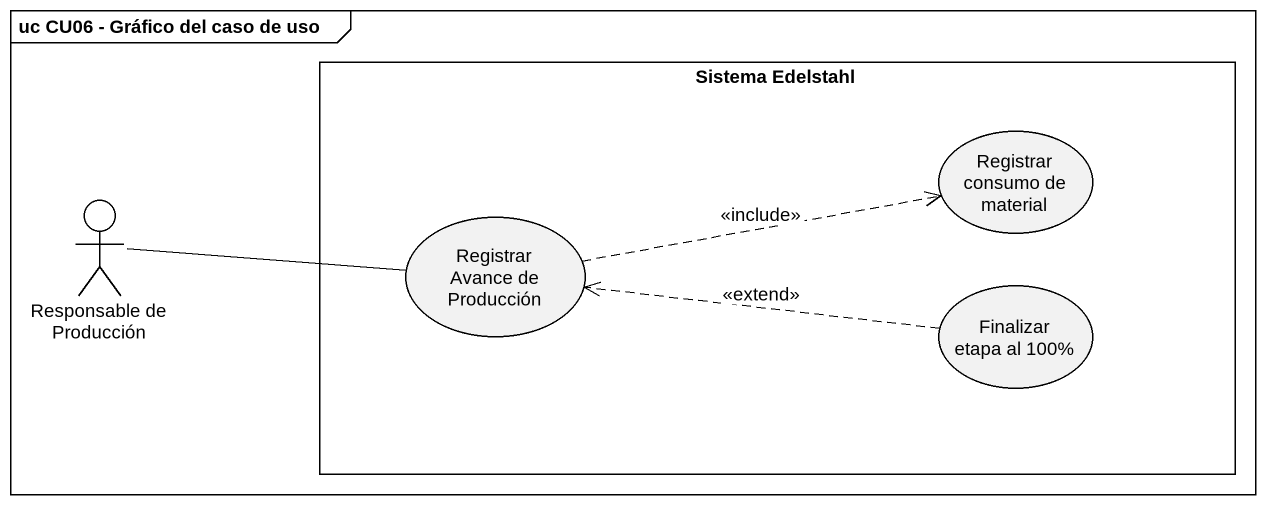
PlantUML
@startuml
mainframe uc CU06 - Gráfico del caso de uso
rectangle "Sistema Edelstahl" as Sistema_Edelstahl {
  usecase "Registrar consumo de material" as Registrar_consumo_de
  usecase "Registrar Avance de Producción" as Registrar_Avance_de
  usecase "Finalizar etapa al 100%" as Finalizar_etapa_al_100
}
actor "Responsable de Producción" as Responsable_de_Producción
Responsable_de_Producción -right- Registrar_Avance_de
Registrar_Avance_de .right.> Registrar_consumo_de : <<include>>
Finalizar_etapa_al_100 .left.> Registrar_Avance_de : <<extend>>
@enduml
